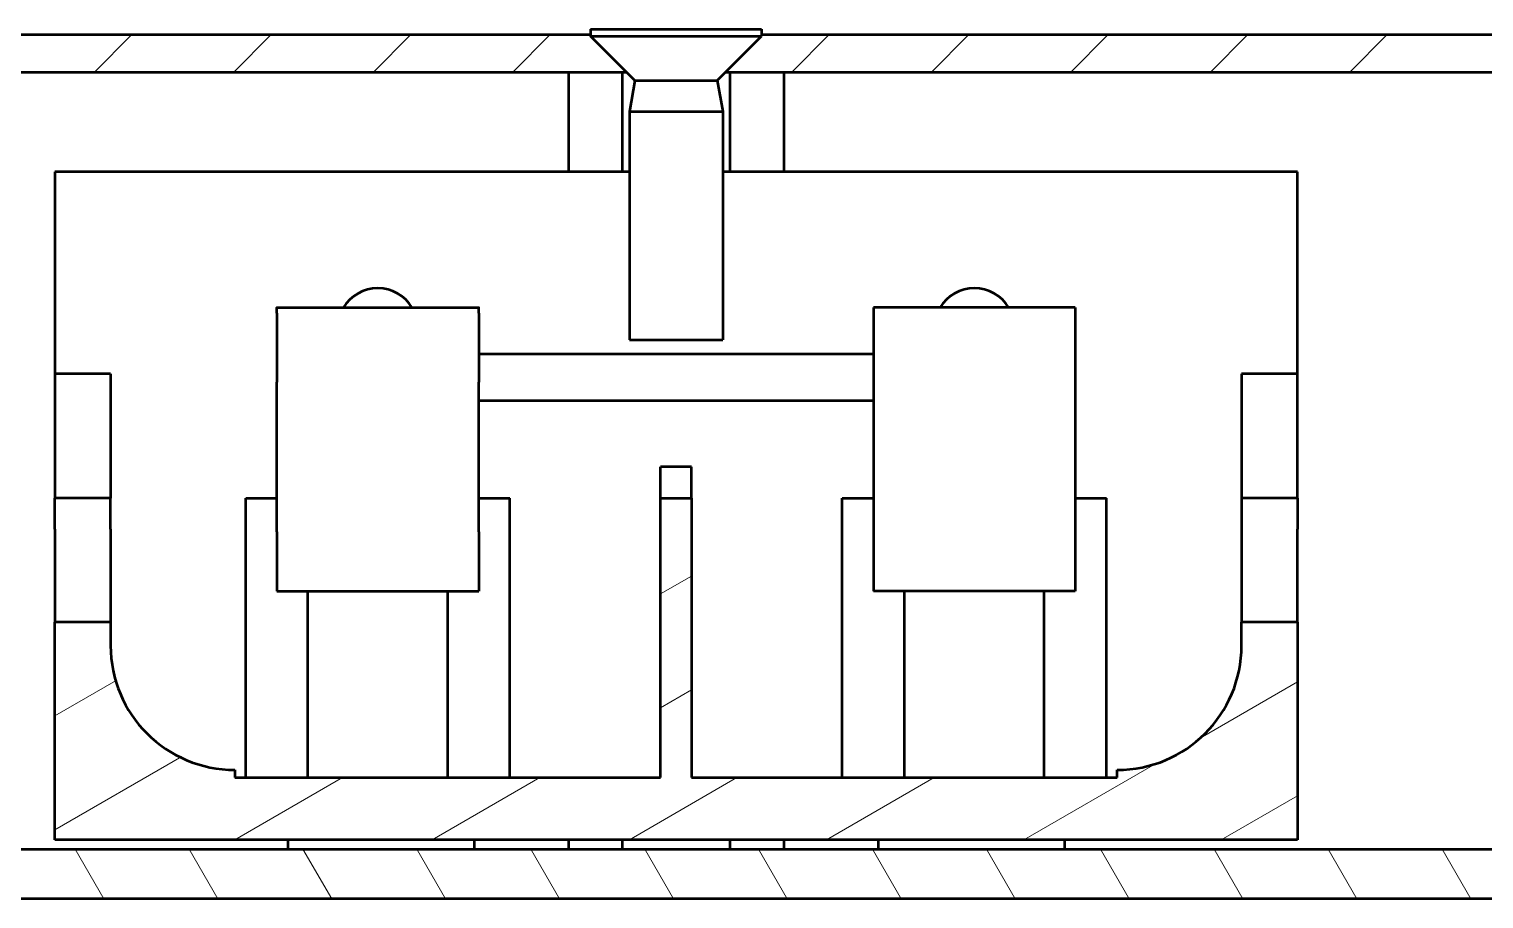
# Model space of a CAD drawing. Header units: millimetres. Extents: x 0 to 586, y -128 to 462.
# Drawn here: x 297.14 to 343.96, y 225.78 to 253.78 of the extents above; entities that cross this region are included whole.
import ezdxf

# ---------------------------------------------------------------- set-up
doc = ezdxf.new("R2010")
doc.units = ezdxf.units.MM
doc.linetypes.add('Сплошная', pattern=[0])
doc.layers.add('Viewport4ForCustomObjects_0', color=7, linetype='Continuous')
doc.layers.add('Видимый контур (ГОСТ)', color=7, linetype='Сплошная', lineweight=50)
doc.layers.add('Штриховка (ГОСТ)', color=7, linetype='Сплошная', lineweight=18)

# ---------------------------------------------------------------- blocks, each defined once
blk = doc.blocks.new('CustomObjectsInViewport4_0')
at = {"layer": 'Видимый контур (ГОСТ)', "ltscale": 1.31579}
for p, q in [((-10097.105, -10006.678), (-10067.25, -10006.678)), ((-10067.25, -10006.5), (-10061.75, -10006.5)), ((-10067.25, -10006.5), (-10067.25, -10006.728)), ((-10061.75, -10006.5), (-10061.75, -10006.728)), ((-10061.75, -10006.678), (-10031.895, -10006.678)), ((-10067.25, -10006.728), (-10061.75, -10006.728)), ((-10065.828, -10008.15), (-10067.25, -10006.728)), ((-10063.173, -10008.15), (-10061.75, -10006.728)), ((-10066.085, -10007.893), (-10098.27, -10007.893)), ((-10067.964, -10007.893), (-10067.964, -10011.093)), ((-10066.232, -10007.893), (-10066.232, -10011.093)), ((-10030.73, -10007.893), (-10062.915, -10007.893)), ((-10062.768, -10007.893), (-10062.768, -10011.093)), ((-10061.036, -10007.893), (-10061.036, -10011.093)), ((-10065.828, -10008.15), (-10066, -10009.15)), ((-10065.828, -10008.15), (-10063.173, -10008.15)), ((-10063.173, -10008.15), (-10063, -10009.15)), ((-10066, -10009.15), (-10063, -10009.15)), ((-10066, -10009.15), (-10066, -10016.5)), ((-10063, -10009.15), (-10063, -10016.5)), ((-10084.5, -10011.093), (-10084.5, -10017.593)), ((-10066, -10011.093), (-10084.5, -10011.093)), ((-10044.5, -10011.093), (-10063, -10011.093)), ((-10044.5, -10017.593), (-10044.5, -10011.093)), ((-10077.35, -10015.466), (-10070.85, -10015.466)), ((-10058.15, -10015.466), (-10058.15, -10015.645)), ((-10051.65, -10015.466), (-10058.15, -10015.466)), ((-10051.65, -10015.466), (-10051.65, -10015.645)), ((-10077.35, -10015.645), (-10077.35, -10017.864)), ((-10070.85, -10015.645), (-10070.85, -10017.864)), ((-10058.15, -10015.645), (-10058.15, -10017.864)), ((-10051.65, -10015.645), (-10051.65, -10017.864)), ((-10066, -10016.5), (-10063, -10016.5)), ((-10058.15, -10016.966), (-10070.85, -10016.966)), ((-10084.5, -10017.593), (-10084.5, -10021.593)), ((-10082.7, -10017.593), (-10084.5, -10017.593)), ((-10082.7, -10017.593), (-10082.7, -10021.593)), ((-10058.15, -10017.864), (-10058.15, -10022.685)), ((-10051.65, -10017.864), (-10051.65, -10022.685)), ((-10046.3, -10017.593), (-10046.3, -10021.593)), ((-10044.5, -10017.593), (-10046.3, -10017.593)), ((-10044.5, -10021.593), (-10044.5, -10017.593)), ((-10058.15, -10018.466), (-10070.85, -10018.466)), ((-10065, -10021.593), (-10065, -10020.593)), ((-10064, -10020.593), (-10065, -10020.593)), ((-10064, -10021.593), (-10064, -10020.593)), ((-10084.5, -10022.593), (-10084.5, -10021.593)), ((-10082.7, -10021.593), (-10084.5, -10021.593)), ((-10082.7, -10022.593), (-10082.7, -10021.593)), ((-10078.35, -10030.593), (-10078.35, -10021.593)), ((-10078.35, -10021.593), (-10077.35, -10021.593)), ((-10070.85, -10021.593), (-10069.85, -10021.593)), ((-10069.85, -10030.593), (-10069.85, -10021.593)), ((-10065, -10021.593), (-10064, -10021.593)), ((-10065, -10030.593), (-10065, -10021.593)), ((-10064, -10021.593), (-10064, -10030.593)), ((-10059.15, -10030.593), (-10059.15, -10021.593)), ((-10059.15, -10021.593), (-10058.15, -10021.593)), ((-10051.65, -10021.593), (-10050.65, -10021.593)), ((-10050.65, -10030.593), (-10050.65, -10021.593)), ((-10046.3, -10021.593), (-10046.3, -10022.593)), ((-10044.5, -10021.593), (-10046.3, -10021.593)), ((-10044.5, -10021.593), (-10044.5, -10022.593)), ((-10084.5, -10022.593), (-10084.5, -10025.593)), ((-10082.7, -10022.593), (-10082.7, -10025.593)), ((-10046.3, -10022.593), (-10046.3, -10025.593)), ((-10044.5, -10025.593), (-10044.5, -10022.593)), ((-10077.35, -10022.685), (-10077.35, -10024.593)), ((-10070.85, -10022.685), (-10070.85, -10024.593)), ((-10058.15, -10022.685), (-10058.15, -10024.593)), ((-10051.65, -10022.685), (-10051.65, -10024.593)), ((-10077.35, -10024.593), (-10070.85, -10024.593)), ((-10076.35, -10030.593), (-10076.35, -10024.593)), ((-10071.85, -10030.593), (-10071.85, -10024.593)), ((-10051.65, -10024.593), (-10058.15, -10024.593)), ((-10057.15, -10030.593), (-10057.15, -10024.593)), ((-10052.65, -10030.593), (-10052.65, -10024.593)), ((-10082.7, -10025.593), (-10084.5, -10025.593)), ((-10084.5, -10032.593), (-10084.5, -10025.593)), ((-10082.7, -10025.593), (-10082.7, -10026.343)), ((-10044.5, -10025.593), (-10046.3, -10025.593)), ((-10046.3, -10026.343), (-10046.3, -10025.593)), ((-10044.5, -10025.593), (-10044.5, -10032.593)), ((-10078.7, -10030.343), (-10078.7, -10030.593)), ((-10050.3, -10030.593), (-10050.3, -10030.343)), ((-10078.7, -10030.593), (-10065, -10030.593)), ((-10064, -10030.593), (-10050.3, -10030.593)), ((-10113, -10032.893), (-10016, -10032.893)), ((-10044.5, -10032.593), (-10084.5, -10032.593)), ((-10077, -10032.593), (-10077, -10032.893)), ((-10071, -10032.593), (-10071, -10032.893)), ((-10067.964, -10032.593), (-10067.964, -10032.893)), ((-10066.232, -10032.593), (-10066.232, -10032.893)), ((-10062.768, -10032.593), (-10062.768, -10032.893)), ((-10061.036, -10032.593), (-10061.036, -10032.893)), ((-10058, -10032.593), (-10058, -10032.893)), ((-10052, -10032.593), (-10052, -10032.893)), ((-10016, -10034.493), (-10113, -10034.493)), ((-10067.25, -10034.493), (-10067.254, -10034.495)), ((-10061.75, -10034.493), (-10061.746, -10034.495))]:
    blk.add_line(p, q, dxfattribs=at)
for centre, radius, start, end in [((-10074.1, -10016.143), 1.3, 31.3447, 148.6553), ((-10054.9, -10016.143), 1.3, 31.3457, 148.6543), ((-10078.7, -10026.343), 4, 180, 270), ((-10050.3, -10026.343), 4, 270, 0)]:
    blk.add_arc(centre, radius, start, end, dxfattribs=at)
for points in [[(-10077.35, -10015.645), (-10077.35, -10015.578), (-10077.35, -10015.523), (-10077.35, -10015.485), (-10077.35, -10015.466), (-10077.35, -10015.466)], [(-10070.85, -10015.645), (-10070.85, -10015.578), (-10070.85, -10015.523), (-10070.85, -10015.485), (-10070.85, -10015.466), (-10070.85, -10015.466)]]:
    blk.add_open_spline(points, degree=5, dxfattribs=at)
for points in [[(-10077.35, -10022.685), (-10077.35, -10021.811), (-10077.35, -10020.942), (-10077.35, -10019.298), (-10077.35, -10018.534), (-10077.35, -10017.864)], [(-10070.85, -10022.685), (-10070.85, -10021.811), (-10070.85, -10020.942), (-10070.85, -10019.298), (-10070.85, -10018.534), (-10070.85, -10017.864)]]:
    blk.add_open_spline(points, degree=3, knots=[-0.5247777, -0.5247777, -0.5247777, -0.5247777, -0.2623889, -0.2623889, 0, 0, 0, 0], dxfattribs=at)
at = {"layer": 'Штриховка (ГОСТ)', "linetype": 'Сплошная', "ltscale": 0.473684}
for p, q in [((-10083.234, -10007.893), (-10082.019, -10006.678)), ((-10078.744, -10007.893), (-10077.529, -10006.678)), ((-10074.254, -10007.893), (-10073.039, -10006.678)), ((-10069.764, -10007.893), (-10068.549, -10006.678)), ((-10060.784, -10007.893), (-10059.569, -10006.678)), ((-10056.294, -10007.893), (-10055.079, -10006.678)), ((-10051.803, -10007.893), (-10050.588, -10006.678)), ((-10047.313, -10007.893), (-10046.098, -10006.678)), ((-10042.823, -10007.893), (-10041.608, -10006.678)), ((-10065, -10024.681), (-10064, -10024.103)), ((-10084.5, -10028.607), (-10082.522, -10027.465)), ((-10047.765, -10029.395), (-10044.5, -10027.51)), ((-10065, -10028.347), (-10064, -10027.769)), ((-10084.5, -10032.273), (-10080.404, -10029.908)), ((-10053.304, -10032.593), (-10049.069, -10030.148)), ((-10078.704, -10032.593), (-10075.24, -10030.593)), ((-10072.354, -10032.593), (-10068.89, -10030.593)), ((-10066.004, -10032.593), (-10062.54, -10030.593)), ((-10059.654, -10032.593), (-10056.19, -10030.593)), ((-10046.954, -10032.593), (-10044.5, -10031.176)), ((-10082.917, -10034.493), (-10083.84, -10032.893)), ((-10079.251, -10034.493), (-10080.174, -10032.893)), ((-10075.584, -10034.493), (-10076.508, -10032.893)), ((-10071.918, -10034.493), (-10072.842, -10032.893)), ((-10068.252, -10034.493), (-10069.176, -10032.893)), ((-10064.586, -10034.493), (-10065.51, -10032.893)), ((-10060.92, -10034.493), (-10061.843, -10032.893)), ((-10057.253, -10034.493), (-10058.177, -10032.893)), ((-10053.587, -10034.493), (-10054.511, -10032.893)), ((-10049.921, -10034.493), (-10050.845, -10032.893)), ((-10046.255, -10034.493), (-10047.179, -10032.893)), ((-10042.589, -10034.493), (-10043.512, -10032.893)), ((-10038.923, -10034.493), (-10039.846, -10032.893))]:
    blk.add_line(p, q, dxfattribs=at)

msp = doc.modelspace()

# ---------------------------------------------------------------- block references
at = {"layer": 'Viewport4ForCustomObjects_0'}
msp.add_blockref('CustomObjectsInViewport4_0', (10382.463, 10260.277), dxfattribs=at)

doc.saveas('drawing.dxf')
